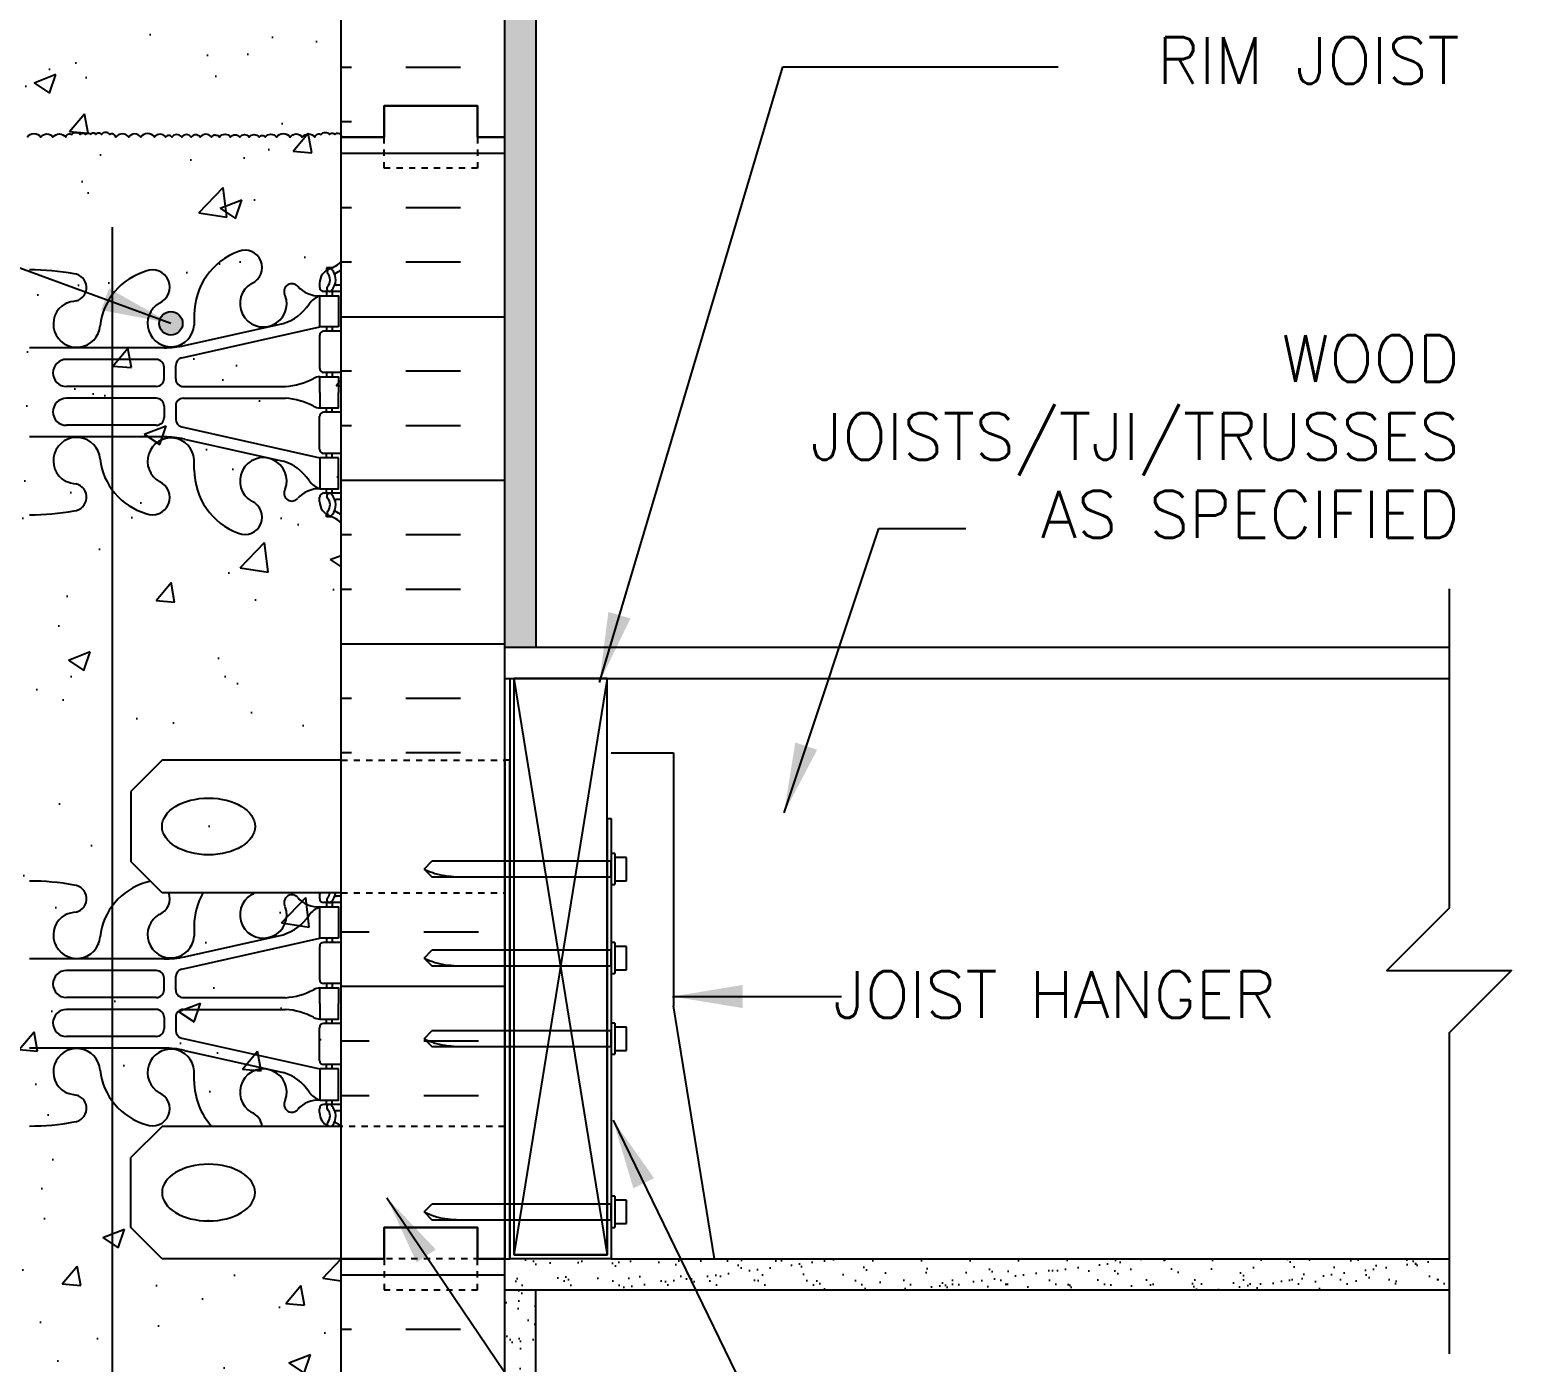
# Model space of a CAD drawing. Header units: inches. Extents: x 90.3 to 141.8, y -7.2 to 64.
# Drawn here: x 118.06 to 141.84, y 25.37 to 46.76 of the extents above; entities that cross this region are included whole.
import ezdxf
from ezdxf.enums import TextEntityAlignment as Align

# ---------------------------------------------------------------- set-up
doc = ezdxf.new("R2010")
doc.units = ezdxf.units.IN
doc.header["$LTSCALE"] = 0.5
doc.header["$MEASUREMENT"] = 0
doc.linetypes.add('DASHED2', pattern=[0.375, 0.25, -0.125])
doc.linetypes.add('HIDDEN2', pattern=[0.1875, 0.125, -0.0625])
for name, color, linetype in [('HATCH', 12, 'Continuous'), ('line25', 2, 'Continuous'), ('LINE3', 3, 'Continuous'), ('LINE50', 5, 'Continuous'), ('LINE9', 9, 'Continuous'), ('TEXT', 4, 'Continuous'), ('Web_Edge', 9, 'Continuous')]:
    doc.layers.add(name, color=color, linetype=linetype)
doc.styles.add('DIM', font='romans.shx', dxfattribs={"width": 0.7})
doc.styles.add('ROMANS', font='romans.shx', dxfattribs={"height": 1.125})
doc.dimstyles.new('ext_12', dxfattribs={"dimscale": 12, "dimtxt": 0.09375, "dimasz": 0.09375, "dimexe": 0.09375, "dimexo": 0.0625, "dimgap": 0.0625, "dimtad": 1, "dimdec": 1, "dimzin": 3, "dimdsep": 46, "dimlunit": 4, "dimtxsty": 'DIM', "dimcen": 0.09, "dimdle": 0.09375, "dimclrt": 4, "dimadec": 0, "dimazin": 0, "dimtfac": 1, "dimtdec": 1, "dimtmove": 2, "dimatfit": 3, "dimfxl": 0, "dimfrac": 2, "dimtolj": 1, "dimtzin": 0, "dimarcsym": 0})
pattern_1 = [(37.5, (68.3863, 7.7802), (-0.0157483, 0.481706), [0, -0.38, 0, -0.425, 0, -0.40625]), (7.5, (68.3863, 7.7802), (0.442444, 0.7055365), [0, -0.205, 0, -0.3425, 0, -0.13125]), (327.5, (68.0788, 7.7802), (0.7785355, 0.0014148), [0, -0.125, 0, -0.45, 0, -0.5875]), (317.5, (68.0788, 7.7802), (0.7515317, 0.219419), [0, -0.0625, 0, -0.295, 0, -0.3375])]
pattern_2 = [(50, (5.6803, -1.6908), (3.5863, -0.31376), [0.375, -4.125]), (355, (5.6803, -1.6908), (-0.69376, 3.76096), [0.3, -3.3]), (100.4514, (5.979, -1.717), (2.89255, 3.4472), [0.3187, -3.50571]), (46.184, (5.6803, -0.691), (5.3362, -0.8276), [0.5625, -6.1875]), (96.6356, (6.125, -0.76), (4.67331, 4.8706), [0.47805, -5.25856]), (351.184, (5.6803, -0.691), (4.6733, 4.8706), [0.45, -4.95]), (21, (6.1803, -0.9408), (2.984535, -2.013094), [0.375, -4.125]), (326, (6.1803, -0.9408), (1.21658, 3.62575), [0.3, -3.3]), (71.4514, (6.429, -1.1086), (4.20111, 1.61265), [0.3187, -3.50571]), (37.5, (5.6803, -1.6908), (0.060799, 1.664469), [0, -3.26, 0, -3.35, 0, -3.3125]), (7.5, (5.6803, -1.6908), (1.315348, 1.972059), [0, -1.91, 0, -3.185, 0, -1.2625]), (327.5, (4.5653, -1.6908), (2.669112, -0.112774), [0, -1.25, 0, -3.9, 0, -5.175]), (317.5, (4.0653, -1.6908), (2.91593, 0.500525), [0, -1.625, 0, -2.59, 0, -3.675])]

msp = doc.modelspace()

# ---------------------------------------------------------------- hatches: boundary and pattern name
at = {"layer": 'HATCH'}
h = msp.add_hatch(dxfattribs=at)
h.set_pattern_fill('INSUL', color=256, scale=7, style=0)
h.set_pattern_definition([(180, (3049.224, -351.9751), (0, 2.625), []), (180, (3049.224, -351.1001), (0, 2.625), [0.875, -0.875]), (180, (3049.224, -350.2251), (0, 2.625), [0.875, -0.875])])
h.paths.add_polyline_path([(125.687, 45.034), (125.25, 45.034), (125.25, 45.534), (123.75, 45.534), (123.75, 45.034), (123.062, 45.034), (123.062, 63.034), (123.75, 63.034), (123.75, 63.534), (125.25, 63.534), (125.25, 63.034), (125.687, 63.034)])
h = msp.add_hatch(dxfattribs=at)
h.set_pattern_fill('AR-SAND', color=256, scale=0.25, style=0)
h.set_pattern_definition(pattern_1)
h.paths.add_polyline_path([(126.187, 63.034), (125.687, 63.034), (125.687, 45.034), (125.687, 36.847), (126.187, 36.847)])
h = msp.add_hatch(dxfattribs=at)
h.set_pattern_fill('AR-CONC', color=256, scale=0.5, style=0)
h.paths.add_polyline_path([(123.062, 55.08, 0.520567), (122.979, 55.08, 0.520567), (122.89, 55.08, 0.520567), (122.759, 55.08, 0.520567), (122.659, 55.038, 0.520567), (122.455, 55.038, 0.520567), (122.261, 55.038, 0.520567), (122.04, 55.038, 0.520567), (121.862, 55.038, 0.520567), (121.762, 55.038, 0.520567), (121.605, 55.038, 0.520567), (121.453, 55.038, 0.520567), (121.306, 55.038, 0.520567), (121.127, 55.038, 0.272614), (121.062, 55.068, 0.272614), (120.997, 55.038, 0.520567), (120.819, 55.038, 0.520567), (120.672, 55.038, 0.520567), (120.52, 55.038, 0.520567), (120.362, 55.038, 0.520567), (120.263, 55.038, 0.520567), (120.084, 55.038, 0.520567), (119.864, 55.038, 0.520567), (119.67, 55.038, 0.520567), (119.465, 55.038, 0.520567), (119.366, 55.08, 0.520567), (119.234, 55.08, 0.520567), (119.145, 55.08, 0.520567), (119.062, 55.08, 0.520567), (118.979, 55.08, 0.520567), (118.89, 55.08, 0.520567), (118.759, 55.08, 0.520567), (118.659, 55.038, 0.520567), (118.455, 55.038, 0.520567), (118.261, 55.038, 0.520567), (118.04, 55.038, 0.520567), (117.862, 55.038, 0.520567), (117.762, 55.038, 0.520567), (117.605, 55.038, 0.520567), (117.453, 55.038, 0.520567), (117.306, 55.038, 0.520567), (117.127, 55.038, 0.520567), (117.012, 55.038, 0.520567), (116.923, 55.038, 0.520567), (116.802, 55.038, 0.520567), (116.687, 55.038, 0.520567), (116.582, 55.038, 0.520567), (116.275, 55.038, 0.520567), (116.165, 55.038, 0.520567), (115.919, 55.038, 0.520567), (115.719, 55.038, 0.520567), (115.509, 55.038, 0.520567), (115.231, 55.038, 0.520567), (115.043, 55.038, 0.520567), (114.948, 55.038, 0.520567), (114.723, 55.038, 0.520567), (114.602, 55.038, 0.520567), (114.392, 55.038, 0.520567), (114.182, 55.038, 0.520567), (114.056, 55.038, 0.520567), (113.93, 55.038, 0.520567), (113.72, 55.038, 0.520567), (113.616, 55.038, 0.520567), (113.432, 55.038, 0.520567), (113.311, 55.038, 0.614842), (113.062, 55.002), (113.062, 45.034), (113.062, 27.034), (113.062, 9.034), (116.937, 9.034), (117.937, 10.034), (117.937, 9.034), (117.937, 8.034), (118.937, 9.034), (123.062, 9.034), (123.062, 21.409), (123.062, 27.034), (120.187, 27.034), (119.687, 27.534), (119.687, 28.659), (120.187, 29.159), (123.062, 29.159), (123.062, 32.909), (120.187, 32.909), (119.687, 33.409), (119.687, 34.534), (120.187, 35.034), (123.062, 35.034), (123.062, 45.034)])
h.paths.add_polyline_path([(120.14, 42.347, -1), (119.765, 42.347, -1)], flags=16)
h.paths.add_polyline_path([(119.008, 24.04, -1), (118.633, 24.04, -1)], flags=16)
h = msp.add_hatch(dxfattribs=at)
h.set_pattern_fill('INSUL', color=256, scale=7, style=0)
h.set_pattern_definition([(180, (3049.224, -369.9751), (0, 2.625), []), (180, (3049.224, -369.1001), (0, 2.625), [0.875, -0.875]), (180, (3049.224, -368.2251), (0, 2.625), [0.875, -0.875])])
h.paths.add_polyline_path([(123.062, 35.034), (125.687, 35.034), (125.687, 45.034), (125.25, 45.034), (125.25, 45.534), (123.75, 45.534), (123.75, 45.034), (123.062, 45.034)])
h = msp.add_hatch(dxfattribs=at)
h.set_pattern_fill('AR-CONC', color=256, scale=0.5, style=0)
h.set_pattern_definition(pattern_2)
edge = h.paths.add_edge_path(flags=17)
edge.add_ellipse((120.933, 33.972), major_axis=(-0.746, 0), ratio=0.610344, start_angle=0, end_angle=360)
h = msp.add_hatch(dxfattribs=at)
h.set_pattern_fill('INSUL', color=256, scale=7, style=0)
h.set_pattern_definition([(0, (68.3863, 7.7802), (0, 2.625), []), (0, (68.3863, 8.6552), (0, 2.625), [0.875, -0.875]), (0, (68.3863, 9.5302), (0, 2.625), [0.875, -0.875])])
h.paths.add_polyline_path([(125.687, 32.909), (123.062, 32.909), (123.062, 29.159), (125.687, 29.159)])
h = msp.add_hatch(dxfattribs=at)
h.set_pattern_fill('AR-CONC', color=256, scale=0.5, style=0)
h.set_pattern_definition(pattern_2)
edge = h.paths.add_edge_path(flags=17)
edge.add_ellipse((120.933, 28.097), major_axis=(-0.746, 0), ratio=0.610344, start_angle=0, end_angle=360, ccw=False)
h = msp.add_hatch(dxfattribs=at)
h.set_pattern_fill('INSUL', color=256, scale=7, style=0)
h.set_pattern_definition([(180, (3049.224, -387.9751), (0, 2.625), []), (180, (3049.224, -387.1001), (0, 2.625), [0.875, -0.875]), (180, (3049.224, -386.2251), (0, 2.625), [0.875, -0.875])])
h.paths.add_polyline_path([(125.687, 9.034), (125.25, 9.034), (125.25, 9.534), (123.75, 9.534), (123.75, 9.034), (123.062, 9.034), (123.062, 27.034), (123.75, 27.034), (123.75, 27.534), (125.25, 27.534), (125.25, 27.034), (125.687, 27.034)])
h = msp.add_hatch(dxfattribs=at)
h.set_pattern_fill('AR-SAND', color=256, scale=0.25, style=0)
h.set_pattern_definition(pattern_1)
h.paths.add_polyline_path([(140.838, 26.534), (140.838, 27.034), (127.392, 27.034), (125.767, 27.034), (125.687, 27.034), (125.687, 26.534)])
h = msp.add_hatch(dxfattribs=at)
h.set_pattern_fill('AR-SAND', color=256, scale=0.25, style=0)
h.set_pattern_definition(pattern_1)
h.paths.add_polyline_path([(126.187, 26.534), (125.687, 26.534), (125.687, 9.034), (126.187, 9.034)])
at = {"layer": 'LINE3'}
msp.add_hatch(color=256, dxfattribs=at).paths.add_polyline_path([(120.142, 42.045, 1), (120.517, 42.045, 1)])

# ---------------------------------------------------------------- linework, layer by layer
at = {"layer": 'HATCH'}
for p, q in [((125.83, 36.347), (127.33, 27.097)), ((127.33, 36.347), (125.83, 27.097))]:
    msp.add_line(p, q, dxfattribs=at)
for points in [[(118.022, 45.034, -0.520567), (118.243, 45.034, -0.520567), (118.437, 45.034, -0.520567), (118.641, 45.034, -0.520567), (118.741, 45.076, -0.520567), (118.872, 45.076, -0.520567), (118.961, 45.076, -0.520567), (119.044, 45.076)], [(121.044, 45.064, 0.272614), (120.979, 45.034, 0.520567), (120.801, 45.034, 0.520567), (120.654, 45.034, 0.520567), (120.502, 45.034, 0.520567), (120.344, 45.034, 0.520567), (120.245, 45.034, 0.520567), (120.066, 45.034, 0.520567), (119.846, 45.034, 0.520567), (119.652, 45.034, 0.520567), (119.447, 45.034, 0.520567), (119.348, 45.076, 0.520567), (119.216, 45.076, 0.520567), (119.127, 45.076, 0.520567), (119.044, 45.076)], [(121.044, 45.064, -0.272614), (121.109, 45.034, -0.520567), (121.288, 45.034, -0.520567), (121.435, 45.034, -0.520567), (121.587, 45.034, -0.520567), (121.744, 45.034, -0.520567), (121.844, 45.034, -0.520567), (122.022, 45.034, -0.520567), (122.243, 45.034, -0.520567), (122.437, 45.034, -0.520567), (122.641, 45.034, -0.520567), (122.741, 45.076, -0.520567), (122.872, 45.076, -0.520567), (122.961, 45.076, -0.759433), (123.062, 45.034)]]:
    msp.add_lwpolyline(points, format="xyb", dxfattribs=at)
at = {"layer": 'line25'}
for p, q in [((123.062, 45.034), (123.062, 63.034)), ((123.062, 21.409), (123.062, 45.034)), ((125.687, 36.347), (140.838, 36.347)), ((127.33, 34.097), (127.33, 27.097)), ((127.33, 27.097), (125.83, 27.097)), ((127.392, 27.034), (140.838, 27.034)), ((127.392, 27.034), (128.705, 27.034))]:
    msp.add_line(p, q, dxfattribs=at)
at = {"layer": 'line25', "color": 9}
for p, q in [((127.455, 33.538), (127.392, 33.538)), ((127.392, 33.538), (127.392, 33.038)), ((127.455, 33.538), (127.455, 33.038)), ((124.392, 33.288), (124.517, 33.413)), ((124.392, 33.288), (124.517, 33.163)), ((127.642, 33.476), (127.455, 33.476)), ((127.642, 33.101), (127.642, 33.476)), ((127.455, 33.101), (127.642, 33.101)), ((127.392, 33.038), (127.455, 33.038)), ((127.455, 32.11), (127.392, 32.11)), ((127.392, 32.11), (127.392, 31.61)), ((127.455, 32.11), (127.455, 31.61)), ((124.392, 31.86), (124.517, 31.985)), ((127.642, 32.047), (127.455, 32.047)), ((127.642, 31.672), (127.642, 32.047)), ((124.392, 31.86), (124.517, 31.735)), ((127.455, 31.672), (127.642, 31.672)), ((127.392, 31.61), (127.455, 31.61)), ((124.392, 30.566), (124.517, 30.691)), ((127.455, 30.816), (127.392, 30.816)), ((127.392, 30.816), (127.392, 30.316)), ((127.455, 30.816), (127.455, 30.316)), ((127.642, 30.753), (127.455, 30.753)), ((127.642, 30.378), (127.642, 30.753)), ((124.392, 30.566), (124.517, 30.441)), ((127.392, 30.316), (127.455, 30.316)), ((127.455, 30.378), (127.642, 30.378)), ((124.392, 27.787), (124.517, 27.912)), ((127.455, 28.037), (127.392, 28.037)), ((127.392, 28.037), (127.392, 27.537)), ((127.455, 28.037), (127.455, 27.537)), ((127.642, 27.974), (127.455, 27.974)), ((127.642, 27.599), (127.642, 27.974)), ((124.392, 27.787), (124.517, 27.662)), ((127.455, 27.599), (127.642, 27.599)), ((127.392, 27.537), (127.455, 27.537))]:
    msp.add_line(p, q, dxfattribs=at)
at = {"layer": 'line25'}
msp.add_lwpolyline([(125.83, 27.097), (127.33, 27.097), (127.33, 36.347), (125.83, 36.347)], close=True, dxfattribs=at)
at = {"layer": 'line25', "color": 9}
for points in [[(124.517, 33.163), (127.392, 33.163), (127.392, 33.413), (124.517, 33.413)], [(124.517, 31.735), (127.392, 31.735), (127.392, 31.985), (124.517, 31.985)], [(124.517, 30.441), (127.392, 30.441), (127.392, 30.691), (124.517, 30.691)], [(124.517, 27.662), (127.392, 27.662), (127.392, 27.912), (124.517, 27.912)]]:
    msp.add_lwpolyline(points, dxfattribs=at)
for points in [[(124.392, 33.288), (124.591, 33.211), (124.961, 33.163)], [(124.392, 31.86), (124.591, 31.782), (124.961, 31.735)], [(124.392, 30.566), (124.591, 30.488), (124.961, 30.441)], [(124.392, 27.787), (124.591, 27.709), (124.961, 27.662)]]:
    msp.add_spline(points, degree=3, dxfattribs=at)
at = {"layer": 'LINE3'}
for p, q in [((119.385, 43.587), (119.385, 35.034)), ((119.385, 35.034), (119.385, 9.034))]:
    msp.add_line(p, q, dxfattribs=at)
msp.add_circle((120.329, 42.045), 0.188, dxfattribs=at)
at = {"layer": 'LINE50'}
for p, q in [((125.687, 45.034), (125.687, 63.034)), ((125.687, 27.034), (125.687, 45.034)), ((125.687, 9.034), (125.687, 27.034))]:
    msp.add_line(p, q, dxfattribs=at)
for points in [[(125.687, 45.034), (125.25, 45.034), (125.25, 45.534), (123.75, 45.534), (123.75, 45.034), (123.062, 45.034)], [(123.062, 45.034), (123.75, 45.034), (123.75, 45.534), (125.25, 45.534), (125.25, 45.034), (125.687, 45.034)], [(123.062, 27.034), (123.75, 27.034), (123.75, 27.534), (125.25, 27.534), (125.25, 27.034), (125.687, 27.034)], [(125.687, 27.034), (125.25, 27.034), (125.25, 27.534), (123.75, 27.534), (123.75, 27.034), (123.062, 27.034)]]:
    msp.add_lwpolyline(points, dxfattribs=at)
at = {"layer": 'LINE9'}
for p, q in [((126.187, 63.034), (126.187, 36.847)), ((125.687, 36.847), (140.838, 36.847)), ((125.767, 36.347), (125.767, 27.034)), ((120.187, 35.034), (119.687, 34.534)), ((123.062, 35.034), (120.187, 35.034)), ((127.392, 35.153), (128.392, 35.153)), ((128.392, 35.153), (128.392, 31.094)), ((127.33, 34.097), (127.392, 34.097)), ((127.392, 34.097), (127.392, 27.034)), ((120.187, 32.909), (119.687, 33.409)), ((123.062, 32.909), (120.187, 32.909)), ((129.051, 27.034), (128.392, 31.094)), ((120.187, 29.159), (119.687, 28.659)), ((123.062, 29.159), (120.187, 29.159)), ((120.187, 27.034), (119.687, 27.534)), ((123.062, 27.034), (120.187, 27.034)), ((127.392, 27.034), (125.767, 27.034)), ((125.687, 26.534), (140.838, 26.534)), ((126.187, 9.034), (126.187, 26.534))]:
    msp.add_line(p, q, dxfattribs=at)
at = {"layer": 'LINE9', "linetype": 'HIDDEN2'}
for p, q in [((123.062, 35.034), (125.687, 35.034)), ((123.062, 32.909), (125.687, 32.909)), ((125.687, 29.159), (123.062, 29.159)), ((125.687, 27.034), (123.062, 27.034))]:
    msp.add_line(p, q, dxfattribs=at)
at = {"layer": 'LINE9', "linetype": 'DASHED2', "ltscale": 0.15}
for points in [[(125.25, 45.034), (125.25, 45.034), (125.25, 44.534), (123.75, 44.534), (123.75, 45.034), (123.75, 45.034)], [(123.75, 27.034), (123.75, 27.034), (123.75, 26.534), (125.25, 26.534), (125.25, 27.034), (125.25, 27.034)]]:
    msp.add_lwpolyline(points, dxfattribs=at)
at = {"layer": 'LINE9'}
for points in [[(140.838, 37.784), (140.838, 35.417)], [(140.838, 35.417), (140.838, 32.659), (139.838, 31.659), (141.838, 31.659), (140.838, 30.659), (140.838, 25.508)], [(119.687, 34.534), (119.687, 33.409)], [(119.687, 27.534), (119.687, 28.659)]]:
    msp.add_lwpolyline(points, dxfattribs=at)
msp.add_lwpolyline([(125.687, 27.034), (125.767, 27.034), (125.767, 35.034), (125.687, 35.034)], close=True, dxfattribs=at)
msp.add_ellipse((120.933, 33.972), major_axis=(-0.746, 0), ratio=0.610344, dxfattribs=at)
at = {"layer": 'LINE9', "extrusion": (0, 0, -1)}
msp.add_ellipse((120.933, 28.097), major_axis=(-0.746, 0), ratio=0.610344, dxfattribs=at)
at = {"layer": 'Web_Edge'}
for p, q in [((122.916, 42.937), (122.826, 42.937)), ((122.826, 42.937), (122.826, 42.895)), ((122.716, 42.688), (122.716, 42.621)), ((123.062, 42.658), (122.984, 42.658)), ((122.164, 42.492), (122.152, 42.514)), ((123.062, 42.558), (122.779, 42.558)), ((122.826, 42.558), (122.826, 42.488)), ((122.916, 42.558), (122.916, 42.488)), ((120.703, 42.182), (120.703, 42.017)), ((120.504, 41.492), (122.721, 41.988)), ((120.547, 41.69), (122.128, 42.043)), ((122.716, 41.856), (122.716, 41.321)), ((123.062, 41.918), (122.779, 41.918)), ((122.826, 41.988), (122.826, 41.918)), ((122.916, 41.988), (122.916, 41.918)), ((120.22, 41.654), (118.062, 41.654)), ((120.094, 41.467), (118.654, 41.467)), ((120.219, 41.158), (120.219, 41.342)), ((120.406, 41.157), (120.406, 41.37)), ((123.062, 41.258), (122.779, 41.258)), ((122.826, 41.258), (122.826, 41.188)), ((122.916, 41.258), (122.916, 41.188)), ((120.094, 41.033), (118.654, 41.033)), ((120.531, 41.032), (122.169, 41.032)), ((120.094, 40.843), (118.654, 40.843)), ((120.219, 40.718), (120.219, 40.534)), ((120.406, 40.719), (120.406, 40.507)), ((120.531, 40.844), (122.169, 40.844)), ((122.826, 40.618), (122.826, 40.688)), ((122.916, 40.618), (122.916, 40.688)), ((122.716, 40.021), (122.716, 40.556)), ((123.062, 40.618), (122.779, 40.618)), ((120.22, 40.223), (118.062, 40.223)), ((120.094, 40.409), (118.654, 40.409)), ((120.504, 40.385), (122.721, 39.888)), ((120.547, 40.187), (122.128, 39.834)), ((123.062, 39.958), (122.779, 39.958)), ((122.826, 39.888), (122.826, 39.958)), ((122.916, 39.888), (122.916, 39.958)), ((120.703, 39.695), (120.703, 39.86)), ((122.164, 39.384), (122.152, 39.363)), ((122.716, 39.188), (122.716, 39.256)), ((123.062, 39.318), (122.779, 39.318)), ((122.826, 39.318), (122.826, 39.388)), ((122.916, 39.318), (122.916, 39.388)), ((123.062, 39.218), (122.984, 39.218)), ((122.826, 38.939), (122.826, 38.981)), ((122.916, 38.939), (122.826, 38.939))]:
    msp.add_line(p, q, dxfattribs=at)
at = {"layer": 'Web_Edge', "color": 8}
for p, q in [((122.716, 32.881), (122.716, 32.813)), ((123.062, 32.851), (122.984, 32.851)), ((122.164, 32.685), (122.152, 32.706)), ((123.062, 32.751), (122.779, 32.751)), ((122.826, 32.751), (122.826, 32.681)), ((122.916, 32.751), (122.916, 32.681)), ((120.703, 32.374), (120.703, 32.209)), ((120.504, 31.684), (122.721, 32.181)), ((120.547, 31.882), (122.128, 32.235)), ((123.062, 32.111), (122.779, 32.111)), ((122.826, 32.181), (122.826, 32.111)), ((122.916, 32.181), (122.916, 32.111)), ((122.716, 32.048), (122.716, 31.513)), ((120.22, 31.846), (118.062, 31.846)), ((120.094, 31.66), (118.654, 31.66)), ((120.219, 31.351), (120.219, 31.535)), ((120.406, 31.35), (120.406, 31.562)), ((123.062, 31.451), (122.779, 31.451)), ((122.826, 31.451), (122.826, 31.381)), ((122.916, 31.451), (122.916, 31.381)), ((120.094, 31.226), (118.654, 31.226)), ((120.531, 31.225), (122.169, 31.225)), ((120.094, 31.036), (118.654, 31.036)), ((120.219, 30.911), (120.219, 30.727)), ((120.406, 30.911), (120.406, 30.699)), ((120.531, 31.036), (122.169, 31.036)), ((122.716, 30.213), (122.716, 30.748)), ((123.062, 30.811), (122.779, 30.811)), ((122.826, 30.811), (122.826, 30.881)), ((122.916, 30.811), (122.916, 30.881)), ((120.094, 30.602), (118.654, 30.602)), ((120.504, 30.577), (122.721, 30.081)), ((120.22, 30.415), (118.062, 30.415)), ((120.547, 30.379), (122.128, 30.026)), ((120.703, 29.887), (120.703, 30.052)), ((123.062, 30.151), (122.779, 30.151)), ((122.826, 30.081), (122.826, 30.151)), ((122.916, 30.081), (122.916, 30.151)), ((122.164, 29.576), (122.152, 29.555)), ((123.062, 29.511), (122.779, 29.511)), ((122.826, 29.511), (122.826, 29.581)), ((122.916, 29.511), (122.916, 29.581)), ((122.716, 29.381), (122.716, 29.448)), ((123.062, 29.411), (122.984, 29.411)), ((122.826, 29.159), (122.826, 29.173))]:
    msp.add_line(p, q, dxfattribs=at)
at = {"layer": 'Web_Edge'}
for points in [[(123.021, 41.988), (122.721, 41.988), (122.721, 42.488), (123.021, 42.488)], [(123.021, 39.888), (122.721, 39.888), (122.721, 39.388), (123.021, 39.388)]]:
    msp.add_lwpolyline(points, close=True, dxfattribs=at)
for points in [[(122.721, 40.938), (122.721, 41.188), (123.021, 41.188), (123.021, 40.938)], [(122.721, 40.938), (122.721, 40.688), (123.021, 40.688), (123.021, 40.938)]]:
    msp.add_lwpolyline(points, dxfattribs=at)
at = {"layer": 'Web_Edge', "color": 8}
for points in [[(123.021, 32.181), (122.721, 32.181), (122.721, 32.681), (123.021, 32.681)], [(123.021, 30.081), (122.721, 30.081), (122.721, 29.581), (123.021, 29.581)]]:
    msp.add_lwpolyline(points, close=True, dxfattribs=at)
for points in [[(122.721, 31.131), (122.721, 31.381), (123.021, 31.381), (123.021, 31.131)], [(122.721, 31.131), (122.721, 30.881), (123.021, 30.881), (123.021, 31.131)]]:
    msp.add_lwpolyline(points, dxfattribs=at)
at = {"layer": 'Web_Edge'}
for centre, radius, start, end in [((121.794, 42.176), 1.092, 110.5175, 179.6668), ((121.518, 42.942), 0.277, 292.68, 112.68), ((118.079, 39.126), 3.777, 79.3725, 90.2606), ((118.756, 42.62), 0.22, 284.2604, 84.8165), ((120.219, 41.888), 1.034, 106.3365, 173.3331), ((120.035, 42.625), 0.277, 292.68, 112.68), ((122.966, 42.688), 0.25, 109.4712, 180), ((122.88, 42.874), 0.045, 40.8121, 218.552), ((122.723, 42.743), 0.16, 317.5391, 39.9999), ((122.716, 43.395), 0.5, 289.4712, 313.7878), ((122.723, 42.743), 0.25, 317.5391, 39.8855), ((122.978, 42.832), 0.021, 116.0043, 196.536), ((122.716, 43.395), 0.6, 294.9252, 305.2168), ((121.812, 42.362), 0.375, 119.9315, 20.3757), ((122.269, 42.557), 0.125, 41.0127, 200.3757), ((122.697, 42.929), 0.441, 221.0127, 273.2024), ((122.779, 42.621), 0.0625, 180, 270), ((122.874, 42.604), 0.045, 137.5391, 317.5391), ((122.984, 42.678), 0.0196, 164.5099, 270.5968), ((118.818, 42.036), 0.375, 119.9315, 355.7552), ((118.925, 41.58), 0.834, 97.8937, 110.6271), ((120.329, 42.045), 0.375, 119.9315, 355.7552), ((121.921, 42.757), 0.743, 286.1893, 327.2081), ((122.844, 42.146), 0.364, 109.6613, 145.0225), ((122.779, 41.856), 0.0625, 90, 180), ((120.22, 43.154), 1.5, 270, 282.5865), ((118.654, 41.25), 0.217, 90, 270), ((120.094, 41.342), 0.125, 0, 90), ((120.531, 41.37), 0.125, 102.6233, 180), ((120.094, 41.158), 0.125, 270, 360), ((120.531, 41.157), 0.125, 180, 270), ((122.08, 42.199), 1.17, 274.3495, 297.3635), ((122.725, 40.97), 0.219, 91.08, 119.5063), ((122.779, 41.321), 0.0625, 180, 270), ((118.654, 40.626), 0.217, 90, 270), ((120.094, 40.718), 0.125, 0, 90), ((120.531, 40.719), 0.125, 90, 180), ((122.08, 39.677), 1.17, 62.6365, 85.6505), ((122.725, 40.907), 0.219, 240.4937, 268.92), ((120.094, 40.534), 0.125, 270, 0), ((120.531, 40.507), 0.125, 180, 257.3767), ((122.779, 40.556), 0.0625, 90, 180), ((118.818, 39.84), 0.375, 4.2448, 240.0685), ((120.329, 39.832), 0.375, 4.2448, 240.0685), ((120.22, 38.723), 1.5, 77.4135, 90), ((122.779, 40.021), 0.0625, 180, 270), ((120.219, 39.988), 1.034, 186.6669, 253.6635), ((121.812, 39.515), 0.375, 339.6243, 240.0685), ((121.921, 39.12), 0.743, 32.7919, 73.8107), ((118.925, 40.296), 0.834, 249.3729, 262.1063), ((118.756, 39.256), 0.22, 275.1835, 75.7396), ((120.035, 39.251), 0.277, 247.32, 67.32), ((121.794, 39.701), 1.092, 180.3332, 249.4825), ((122.844, 39.731), 0.364, 214.9775, 250.3387), ((122.269, 39.319), 0.125, 159.6243, 318.9873), ((122.697, 38.948), 0.441, 86.7976, 138.9873), ((122.779, 39.256), 0.0625, 90, 180), ((122.874, 39.272), 0.045, 42.4609, 222.4609), ((122.723, 39.134), 0.16, 320.0001, 42.4609), ((122.723, 39.134), 0.25, 320.1145, 42.4609), ((118.079, 42.75), 3.777, 269.7394, 280.6275), ((121.518, 38.934), 0.277, 247.32, 67.32), ((122.966, 39.188), 0.25, 180, 250.5288), ((122.88, 39.003), 0.045, 141.448, 319.1879), ((122.978, 39.044), 0.021, 163.464, 243.9957), ((122.984, 39.199), 0.0196, 89.4032, 195.4901), ((122.716, 38.481), 0.6, 54.7842, 65.0748), ((122.716, 38.481), 0.5, 46.2122, 70.5288)]:
    msp.add_arc(centre, radius, start, end, dxfattribs=at)
at = {"layer": 'Web_Edge', "color": 8}
for centre, radius, start, end in [((118.079, 29.319), 3.777, 79.3725, 90.2606), ((120.219, 32.081), 1.034, 106.3365, 173.3331), ((120.035, 32.817), 0.277, 96.4862, 112.68), ((118.756, 32.812), 0.22, 284.2604, 84.8165), ((120.035, 32.817), 0.277, 292.68, 19.3731), ((121.794, 32.368), 1.092, 150.2582, 179.6668), ((121.812, 32.554), 0.375, 119.9315, 20.3757), ((121.518, 33.135), 0.277, 292.68, 305.5785), ((122.269, 32.75), 0.125, 41.0127, 200.3757), ((122.697, 33.121), 0.441, 221.0127, 273.2024), ((122.966, 32.881), 0.25, 173.3758, 180), ((122.779, 32.813), 0.0625, 180, 270), ((122.874, 32.797), 0.045, 137.5391, 317.5391), ((122.723, 32.935), 0.16, 317.5391, 350.7495), ((122.723, 32.935), 0.25, 317.5391, 354.0949), ((122.984, 32.87), 0.0196, 164.5099, 270.5968), ((118.925, 31.773), 0.834, 97.8937, 110.6271), ((122.844, 32.338), 0.364, 109.6613, 145.0225), ((118.818, 32.229), 0.375, 119.9315, 355.7552), ((120.329, 32.237), 0.375, 119.9315, 355.7552), ((121.921, 32.949), 0.743, 286.1893, 327.2081), ((122.779, 32.048), 0.0625, 90, 180), ((120.22, 33.346), 1.5, 270, 282.5865), ((118.654, 31.443), 0.217, 90, 270), ((120.094, 31.535), 0.125, 0, 90), ((120.531, 31.562), 0.125, 102.6233, 180), ((122.779, 31.513), 0.0625, 180, 270), ((120.094, 31.351), 0.125, 270, 360), ((120.531, 31.35), 0.125, 180, 270), ((122.08, 32.391), 1.17, 274.3495, 297.3635), ((122.725, 31.162), 0.219, 91.08, 119.5063), ((118.654, 30.819), 0.217, 90, 270), ((120.094, 30.911), 0.125, 0, 90), ((120.531, 30.911), 0.125, 90, 180), ((122.08, 29.87), 1.17, 62.6365, 85.6505), ((122.725, 31.099), 0.219, 240.4937, 268.92), ((120.094, 30.727), 0.125, 270, 0), ((120.531, 30.699), 0.125, 180, 257.3767), ((122.779, 30.748), 0.0625, 90, 180), ((118.818, 30.033), 0.375, 4.2448, 240.0685), ((120.329, 30.024), 0.375, 4.2448, 240.0685), ((120.22, 28.915), 1.5, 77.4135, 90), ((122.779, 30.213), 0.0625, 180, 270), ((120.219, 30.18), 1.034, 186.6669, 253.6635), ((121.812, 29.707), 0.375, 339.6243, 240.0685), ((121.921, 29.312), 0.743, 32.7919, 73.8107), ((121.794, 29.893), 1.092, 180.3332, 222.2431), ((118.925, 30.488), 0.834, 249.3729, 262.1063), ((118.756, 29.449), 0.22, 275.1835, 75.7396), ((120.035, 29.444), 0.277, 247.32, 67.32), ((122.269, 29.512), 0.125, 159.6243, 318.9873), ((122.697, 29.14), 0.441, 86.7976, 138.9873), ((122.844, 29.923), 0.364, 214.9775, 250.3387), ((122.779, 29.448), 0.0625, 90, 180), ((122.874, 29.464), 0.045, 42.4609, 222.4609), ((122.723, 29.326), 0.25, 320.1145, 42.4609), ((121.518, 29.126), 0.277, 6.8308, 67.32), ((122.966, 29.381), 0.25, 180, 242.2077), ((122.723, 29.326), 0.16, 320.0001, 42.4609), ((122.984, 29.391), 0.0196, 89.4032, 195.4901), ((118.079, 32.942), 3.777, 269.7394, 280.6275), ((122.88, 29.195), 0.045, 141.448, 232.4929), ((122.88, 29.195), 0.045, 307.5071, 319.1879), ((122.978, 29.236), 0.021, 163.464, 243.9957), ((122.716, 28.673), 0.6, 54.7832, 65.0748)]:
    msp.add_arc(centre, radius, start, end, dxfattribs=at)
at = {"layer": 'Web_Edge'}
for points in [[(120.219, 41.163), (120.219, 41.337)], [(120.219, 40.713), (120.219, 40.539)]]:
    msp.add_open_spline(points, degree=1, dxfattribs=at)
at = {"layer": 'Web_Edge', "color": 8}
for points in [[(120.219, 31.356), (120.219, 31.53)], [(120.219, 30.906), (120.219, 30.732)]]:
    msp.add_open_spline(points, degree=1, dxfattribs=at)

# ---------------------------------------------------------------- texts
at = {"layer": 'TEXT', "style": 'ROMANS'}
msp.add_text(' JOIST HANGER', height=0.75, dxfattribs=at).set_placement((130.443, 31.274), align=Align.MIDDLE_LEFT)
at = {"layer": 'TEXT', "char_height": 0.75, "width": 11.43486, "attachment_point": 6, "style": 'ROMANS'}
for s, insert in [('RIM JOIST', (141.008, 46.265)), ('WOOD JOISTS/TJI/TRUSSES AS SPECIFIED', (141.008, 40.231))]:
    msp.add_mtext(s, dxfattribs=dict(at, insert=insert))

# ---------------------------------------------------------------- leaders
at = {"layer": 'TEXT'}
for points, override in [([(120.329, 42.045), (107.644, 46.685), (102.569, 46.685)], {"dimgap": 0.0625, "dimtad": 0}), ([(127.205, 36.284), (130.15, 46.164), (134.567, 46.164)], {"dimtad": 0}), ([(130.168, 34.193), (131.688, 38.755), (133.086, 38.755)], {"dimtad": 0}), ([(128.377, 31.243), (131.087, 31.243)], {"dimgap": 0.0625, "dimtad": 0}), ([(127.424, 29.259), (129.947, 24.07), (131.575, 24.07)], {"dimgap": 0.0625, "dimtad": 0}), ([(123.795, 28.012), (128.879, 20.496), (130.847, 20.496)], {"dimgap": 0.0625, "dimtad": 0})]:
    msp.add_leader(points, dimstyle='ext_12', override=override, dxfattribs=at)

doc.saveas('drawing.dxf')
